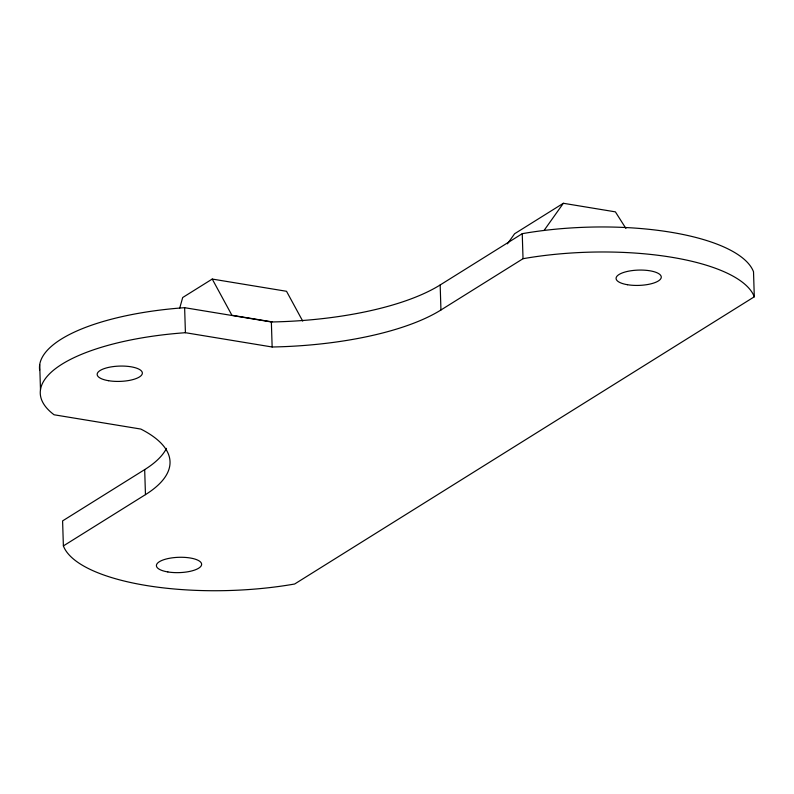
<?xml version="1.0" encoding="UTF-8"?>
<svg xmlns="http://www.w3.org/2000/svg" width="794" height="794" viewBox="0 0 794 794"><rect width="100%" height="100%" fill="white"/><g stroke="black" fill="none" stroke-linecap="round" stroke-linejoin="round"><path stroke-width="1.19" d="M179.732 308.102L182.689 297.522L212.236 279.061L286.525 291.289L302.722 321.104M507.445 243.837L514.611 233.744L563.353 203.284L615.39 211.859L625.91 228.434M544.019 230.518L563.353 203.284M166.492 448.342A188.466 63.838 -1.8 0 1 144.677 469.611L62.597 520.894L63.381 545.915A166.293 56.334 -1.8 0 0 294.653 584.007L754.3 296.797L753.516 271.766A166.293 56.334 -1.8 0 0 522.244 233.684L440.164 284.967A188.466 63.838 -1.8 0 1 271.359 321.977L184.625 307.685A166.293 56.334 -1.8 0 0 39.631 370.093M63.381 545.915L145.461 494.632L144.677 469.611M145.461 494.632A188.466 63.838 -1.8 0 0 140.816 429.058L54.091 414.776A166.293 56.334 -1.8 0 1 185.419 332.706L272.144 346.998A188.466 63.838 -1.8 0 0 440.948 309.988L523.028 258.705A166.293 56.334 -1.8 0 1 754.3 296.797M272.104 321.878L231.917 315.268L212.236 279.061M522.244 233.684L523.028 258.705M440.164 284.967L440.948 309.988M271.359 321.977L272.144 346.998M184.625 307.685L185.419 332.706M39.7 364.644L40.484 389.665M167.852 571.938A22.619 7.662 -1.8 0 0 201.626 564.276A22.619 7.662 -1.8 0 0 167.574 558.668A22.619 7.662 -1.8 0 0 167.852 571.938M627.498 284.718A22.619 7.662 -1.8 0 0 661.273 277.066A22.619 7.662 -1.8 0 0 627.22 271.459A22.619 7.662 -1.8 0 0 627.498 284.718M108.589 380.713A22.619 7.662 -1.8 0 0 142.354 373.061A22.619 7.662 -1.8 0 0 108.312 367.453A22.619 7.662 -1.8 0 0 108.589 380.713"/></g></svg>
